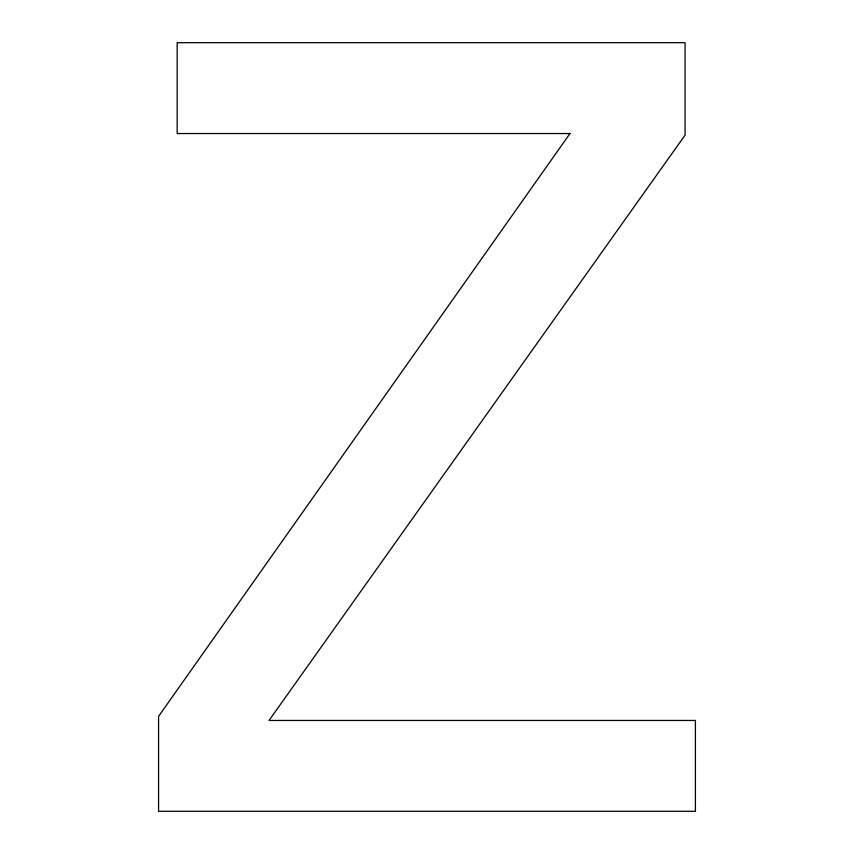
<?xml version="1.0" encoding="UTF-8"?>
<svg xmlns="http://www.w3.org/2000/svg" width="854" height="854" viewBox="0 0 854 854"><rect width="100%" height="100%" fill="white"/><g stroke="black" fill="none" stroke-linecap="round" stroke-linejoin="round"><path stroke-width="1.28" d="M569.981 133.544L158.588 716.325L158.588 811.3L695.412 811.3L695.412 720.456L269.042 720.456L685.089 135.092L685.089 42.7L177.162 42.7L177.162 133.544L569.981 133.544"/></g></svg>
